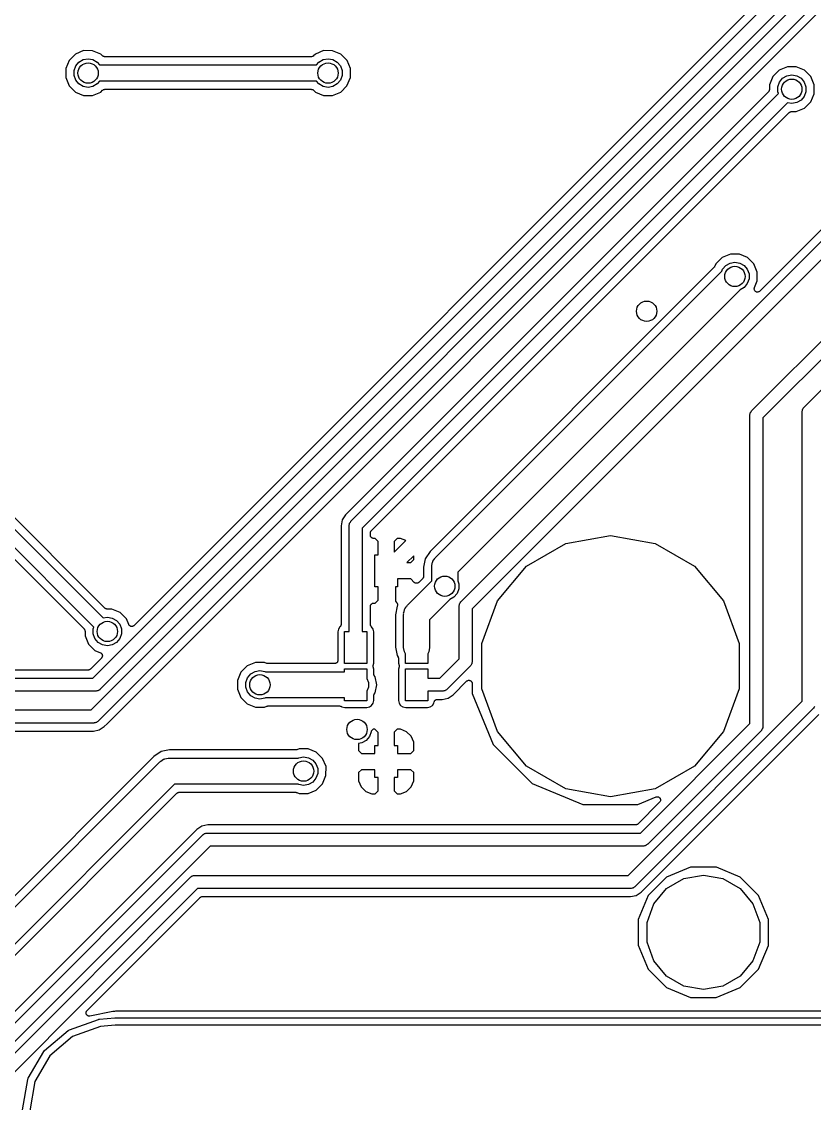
# Model space of a CAD drawing. Extents: x 51 to 137, y -158 to -25.
# Drawn here: x 99.14 to 123.9, y -125.26 to -91.5 of the extents above; entities that cross this region are included whole.
import ezdxf

# ---------------------------------------------------------------- set-up
doc = ezdxf.new("R2010")
doc.units = 0
doc.header["$MEASUREMENT"] = 0
doc.layers.add('BLACK', color=7, linetype='CONTINUOUS')

msp = doc.modelspace()

# ---------------------------------------------------------------- linework, layer by layer
at = {"layer": 'Black'}
for p, q in [((101.368, -111.989), (131.726, -81.6309)), ((132.073, -81.8588), (101.596, -112.336)), ((101.311, -112.981), (125.144, -89.1475)), ((125.372, -89.4944), (101.539, -113.328)), ((101.818, -113.408), (125.448, -89.7782)), ((122.66, -90.338), (102.653, -110.345)), ((130.001, -92.1037), (122.196, -99.9087)), ((101.081, -92.4025), (100.824, -92.5087)), ((101.359, -92.4028), (101.081, -92.4025)), ((101.615, -92.5093), (101.359, -92.4028)), ((108.574, -92.4025), (108.317, -92.5087)), ((108.852, -92.4028), (108.574, -92.4025)), ((109.108, -92.5093), (108.852, -92.4028)), ((112.868, -109.597), (130.285, -92.1791)), ((130.632, -92.407), (113.215, -109.824)), ((100.627, -92.705), (100.521, -92.9616)), ((100.824, -92.5087), (100.627, -92.705)), ((100.833, -92.8781), (100.932, -92.7594)), ((100.932, -92.7594), (101.066, -92.6819)), ((101.066, -92.6819), (101.219, -92.655)), ((101.219, -92.655), (101.372, -92.6819)), ((101.372, -92.6819), (101.506, -92.7594)), ((101.506, -92.7594), (101.579, -92.8472)), ((101.669, -92.5633), (101.615, -92.5093)), ((101.673, -92.5659), (101.669, -92.5633)), ((101.676, -92.5694), (101.673, -92.5659)), ((101.687, -92.576), (101.676, -92.5694)), ((101.698, -92.5836), (101.687, -92.576)), ((101.702, -92.5848), (101.698, -92.5836)), ((101.706, -92.587), (101.702, -92.5848)), ((101.719, -92.5893), (101.706, -92.587)), ((101.732, -92.5928), (101.719, -92.5893)), ((101.737, -92.5924), (101.732, -92.5928)), ((101.741, -92.5932), (101.737, -92.5924)), ((108.19, -92.5932), (101.741, -92.5932)), ((108.195, -92.5924), (108.19, -92.5932)), ((108.199, -92.5928), (108.195, -92.5924)), ((108.212, -92.5893), (108.199, -92.5928)), ((108.225, -92.587), (108.212, -92.5893)), ((108.229, -92.5848), (108.225, -92.587)), ((108.233, -92.5837), (108.229, -92.5848)), ((108.244, -92.576), (108.233, -92.5837)), ((108.255, -92.5694), (108.244, -92.576)), ((108.258, -92.566), (108.255, -92.5694)), ((108.262, -92.5635), (108.258, -92.566)), ((108.317, -92.5087), (108.262, -92.5635)), ((108.352, -92.8472), (108.425, -92.7594)), ((108.425, -92.7594), (108.559, -92.6819)), ((108.559, -92.6819), (108.712, -92.655)), ((108.712, -92.655), (108.865, -92.6819)), ((108.865, -92.6819), (108.999, -92.7594)), ((108.999, -92.7594), (109.098, -92.8781)), ((109.305, -92.706), (109.108, -92.5093)), ((109.411, -92.9628), (109.305, -92.706)), ((100.521, -92.9616), (100.52, -93.2395)), ((100.78, -93.0237), (100.833, -92.8781)), ((100.78, -93.1786), (100.78, -93.0237)), ((100.833, -93.3243), (100.78, -93.1786)), ((101.579, -92.8472), (108.352, -92.8472)), ((109.098, -92.8781), (109.151, -93.0237)), ((109.151, -93.1786), (109.098, -93.3243)), ((109.151, -93.0237), (109.151, -93.1786)), ((109.41, -93.2407), (109.411, -92.9628)), ((122.801, -93.0135), (122.604, -93.2098)), ((123.057, -92.9074), (122.801, -93.0135)), ((123.043, -93.1867), (123.196, -93.1598)), ((123.335, -92.9076), (123.057, -92.9074)), ((123.196, -93.1598), (123.348, -93.1867)), ((123.592, -93.0142), (123.335, -92.9076)), ((123.788, -93.2108), (123.592, -93.0142)), ((100.52, -93.2395), (100.626, -93.4963)), ((100.626, -93.4963), (100.823, -93.693)), ((100.932, -93.443), (100.833, -93.3243)), ((101.066, -93.5204), (100.932, -93.443)), ((101.219, -93.5474), (101.066, -93.5204)), ((101.372, -93.5204), (101.219, -93.5474)), ((101.506, -93.443), (101.372, -93.5204)), ((101.579, -93.3552), (101.506, -93.443)), ((108.352, -93.3552), (101.579, -93.3552)), ((108.425, -93.443), (108.352, -93.3552)), ((108.559, -93.5204), (108.425, -93.443)), ((108.712, -93.5474), (108.559, -93.5204)), ((108.865, -93.5204), (108.712, -93.5474)), ((108.999, -93.443), (108.865, -93.5204)), ((109.098, -93.3243), (108.999, -93.443)), ((109.107, -93.6937), (109.304, -93.4973)), ((109.304, -93.4973), (109.41, -93.2407)), ((122.604, -93.2098), (122.497, -93.4664)), ((122.497, -93.4664), (122.497, -93.6159)), ((122.756, -93.5285), (122.809, -93.3829)), ((122.809, -93.3829), (122.909, -93.2642)), ((122.909, -93.2642), (123.043, -93.1867)), ((123.348, -93.1867), (123.483, -93.2642)), ((123.483, -93.2642), (123.582, -93.3829)), ((123.582, -93.3829), (123.635, -93.5285)), ((123.894, -93.4677), (123.788, -93.2108)), ((123.894, -93.7455), (123.894, -93.4677)), ((100.823, -93.693), (101.079, -93.7995)), ((101.079, -93.7995), (101.357, -93.7998)), ((101.357, -93.7998), (101.614, -93.6937)), ((101.614, -93.6937), (101.669, -93.6389)), ((101.669, -93.6389), (101.673, -93.6363)), ((101.673, -93.6363), (101.676, -93.6329)), ((101.676, -93.6329), (101.687, -93.6263)), ((101.687, -93.6263), (101.698, -93.6186)), ((101.698, -93.6186), (101.702, -93.6175)), ((101.702, -93.6175), (101.706, -93.6153)), ((101.706, -93.6153), (101.719, -93.613)), ((101.719, -93.613), (101.732, -93.6095)), ((101.732, -93.6095), (101.736, -93.6099)), ((101.736, -93.6099), (101.741, -93.6092)), ((101.741, -93.6092), (108.19, -93.6092)), ((108.19, -93.6092), (108.194, -93.6099)), ((108.194, -93.6099), (108.199, -93.6096)), ((108.199, -93.6096), (108.212, -93.613)), ((108.212, -93.613), (108.225, -93.6153)), ((108.225, -93.6153), (108.229, -93.6175)), ((108.229, -93.6175), (108.233, -93.6187)), ((108.233, -93.6187), (108.244, -93.6263)), ((108.244, -93.6263), (108.255, -93.6329)), ((108.255, -93.6329), (108.258, -93.6364)), ((108.258, -93.6364), (108.262, -93.639)), ((108.262, -93.639), (108.316, -93.693)), ((108.316, -93.693), (108.572, -93.7995)), ((108.572, -93.7995), (108.85, -93.7998)), ((108.85, -93.7998), (109.107, -93.6937)), ((122.467, -93.6877), (109.262, -106.893)), ((109.434, -107.08), (122.776, -93.7382)), ((122.47, -93.6841), (122.467, -93.6877)), ((122.473, -93.6812), (122.47, -93.6841)), ((122.48, -93.6697), (122.473, -93.6812)), ((122.488, -93.6588), (122.48, -93.6697)), ((122.489, -93.6545), (122.488, -93.6588)), ((122.491, -93.6507), (122.489, -93.6545)), ((122.493, -93.6376), (122.491, -93.6507)), ((122.497, -93.6247), (122.493, -93.6376)), ((122.497, -93.6159), (122.496, -93.6203)), ((122.496, -93.6203), (122.497, -93.6247)), ((122.756, -93.6835), (122.756, -93.5285)), ((122.776, -93.7382), (122.756, -93.6835)), ((123.582, -93.8291), (123.483, -93.9478)), ((123.635, -93.6835), (123.582, -93.8291)), ((123.635, -93.5285), (123.635, -93.6835)), ((123.788, -94.0022), (123.894, -93.7455)), ((123.061, -94.0284), (109.781, -107.308)), ((123.196, -94.0522), (123.061, -94.0284)), ((123.348, -94.0253), (123.196, -94.0522)), ((123.483, -93.9478), (123.348, -94.0253)), ((123.591, -94.1985), (123.788, -94.0022)), ((110.065, -107.383), (123.114, -94.3342)), ((123.114, -94.3342), (123.118, -94.3317)), ((123.118, -94.3317), (123.121, -94.3282)), ((123.121, -94.3282), (123.132, -94.3216)), ((123.132, -94.3216), (123.143, -94.314)), ((123.143, -94.314), (123.147, -94.3128)), ((123.147, -94.3128), (123.151, -94.3106)), ((123.151, -94.3106), (123.164, -94.3083)), ((123.164, -94.3083), (123.177, -94.3049)), ((123.177, -94.3049), (123.182, -94.3053)), ((123.182, -94.3053), (123.186, -94.3045)), ((123.186, -94.3045), (123.334, -94.3046)), ((123.334, -94.3046), (123.591, -94.1985)), ((123.579, -103.529), (132.329, -94.7787)), ((121.947, -103.636), (128.895, -96.6883)), ((129.179, -96.9785), (122.294, -103.864)), ((121.024, -98.8568), (120.827, -99.0531)), ((121.281, -98.7507), (121.024, -98.8568)), ((121.559, -98.7509), (121.281, -98.7507)), ((121.815, -98.8575), (121.559, -98.7509)), ((122.012, -99.0541), (121.815, -98.8575)), ((120.775, -99.1598), (111.899, -108.036)), ((120.776, -99.158), (120.775, -99.1598)), ((120.778, -99.1567), (120.776, -99.158)), ((120.786, -99.1436), (120.778, -99.1567)), ((120.795, -99.1309), (120.786, -99.1436)), ((120.796, -99.1288), (120.795, -99.1309)), ((120.797, -99.1269), (120.796, -99.1288)), ((120.827, -99.0531), (120.797, -99.1269)), ((121.013, -99.2809), (121.033, -99.2262)), ((121.033, -99.2262), (121.132, -99.1075)), ((121.132, -99.1075), (121.267, -99.03)), ((121.267, -99.03), (121.419, -99.0031)), ((121.419, -99.0031), (121.572, -99.03)), ((121.572, -99.03), (121.706, -99.1075)), ((121.706, -99.1075), (121.806, -99.2262)), ((121.806, -99.2262), (121.859, -99.3718)), ((122.118, -99.311), (122.012, -99.0541)), ((112.071, -108.223), (121.013, -99.2809)), ((121.859, -99.5268), (121.806, -99.6724)), ((121.859, -99.3718), (121.859, -99.5268)), ((122.031, -99.7978), (122.118, -99.5888)), ((122.118, -99.5888), (122.118, -99.311)), ((121.579, -99.8647), (112.765, -108.678)), ((121.706, -99.7911), (121.579, -99.8647)), ((121.806, -99.6724), (121.706, -99.7911)), ((122.023, -99.828), (122.027, -99.813)), ((122.024, -99.8301), (122.023, -99.828)), ((122.023, -99.8323), (122.024, -99.8301)), ((122.025, -99.8477), (122.023, -99.8323)), ((122.026, -99.8631), (122.025, -99.8477)), ((122.027, -99.8651), (122.026, -99.8631)), ((122.027, -99.813), (122.031, -99.7978)), ((122.028, -99.8673), (122.027, -99.8651)), ((122.035, -99.881), (122.028, -99.8673)), ((122.041, -99.8951), (122.035, -99.881)), ((122.043, -99.8966), (122.041, -99.8951)), ((122.044, -99.8986), (122.043, -99.8966)), ((122.055, -99.9091), (122.044, -99.8986)), ((122.066, -99.92), (122.055, -99.9091)), ((122.068, -99.921), (122.066, -99.92)), ((122.07, -99.9225), (122.068, -99.921)), ((122.084, -99.9284), (122.07, -99.9225)), ((122.098, -99.935), (122.084, -99.9284)), ((122.101, -99.9351), (122.098, -99.935)), ((122.103, -99.936), (122.101, -99.9351)), ((122.153, -99.9329), (122.138, -99.9376)), ((122.168, -99.9289), (122.153, -99.9329)), ((122.169, -99.9276), (122.168, -99.9289)), ((122.171, -99.927), (122.169, -99.9276)), ((122.184, -99.9175), (122.171, -99.927)), ((122.196, -99.9087), (122.184, -99.9175)), ((122.118, -99.9367), (122.103, -99.936)), ((122.133, -99.938), (122.118, -99.9367)), ((122.136, -99.9375), (122.133, -99.938)), ((122.138, -99.9376), (122.136, -99.9375)), ((121.922, -103.672), (121.935, -103.649)), ((121.935, -103.649), (121.942, -103.643)), ((121.942, -103.643), (121.947, -103.636)), ((123.52, -103.655), (123.527, -103.63)), ((123.527, -103.63), (123.532, -103.603)), ((123.532, -103.603), (123.536, -103.596)), ((123.536, -103.596), (123.539, -103.587)), ((123.539, -103.587), (123.554, -103.565)), ((123.554, -103.565), (123.567, -103.542)), ((123.567, -103.542), (123.574, -103.537)), ((123.574, -103.537), (123.579, -103.529)), ((121.888, -103.762), (121.895, -103.736)), ((121.889, -103.771), (121.888, -103.762)), ((121.888, -103.78), (121.889, -103.771)), ((121.888, -113.402), (121.888, -103.78)), ((121.895, -103.736), (121.9, -103.71)), ((121.9, -103.71), (121.904, -103.702)), ((121.904, -103.702), (121.907, -103.694)), ((121.907, -103.694), (121.922, -103.672)), ((122.294, -103.864), (122.294, -113.486)), ((123.519, -103.673), (123.521, -103.664)), ((123.519, -112.705), (123.519, -103.673)), ((123.521, -103.664), (123.52, -103.655)), ((97.8583, -106.28), (101.686, -110.108)), ((101.74, -109.802), (98.045, -106.107)), ((101.402, -110.398), (97.6304, -106.627)), ((97.555, -106.91), (101.093, -110.448)), ((109.262, -106.893), (109.157, -107.049)), ((109.157, -107.049), (109.121, -107.234)), ((109.121, -107.234), (109.121, -110.306)), ((109.375, -107.224), (109.376, -107.215)), ((109.375, -110.533), (109.375, -107.224)), ((109.376, -107.206), (109.382, -107.18)), ((109.376, -107.215), (109.376, -107.206)), ((109.382, -107.18), (109.387, -107.154)), ((109.387, -107.154), (109.392, -107.146)), ((109.392, -107.146), (109.394, -107.138)), ((109.394, -107.138), (109.409, -107.116)), ((109.409, -107.116), (109.422, -107.093)), ((109.422, -107.093), (109.429, -107.087)), ((109.429, -107.087), (109.434, -107.08)), ((109.781, -107.308), (109.781, -110.533)), ((110.035, -107.455), (110.036, -107.451)), ((110.035, -107.526), (110.035, -107.455)), ((110.037, -107.535), (110.035, -107.526)), ((110.036, -107.446), (110.039, -107.433)), ((110.036, -107.451), (110.036, -107.446)), ((110.037, -107.544), (110.037, -107.535)), ((110.04, -107.552), (110.037, -107.544)), ((110.039, -107.433), (110.041, -107.42)), ((110.041, -107.561), (110.04, -107.552)), ((110.041, -107.42), (110.044, -107.417)), ((110.046, -107.569), (110.041, -107.561)), ((110.044, -107.417), (110.045, -107.412)), ((110.045, -107.412), (110.052, -107.401)), ((110.049, -107.577), (110.046, -107.569)), ((110.055, -107.584), (110.049, -107.577)), ((110.052, -107.401), (110.059, -107.39)), ((110.059, -107.591), (110.055, -107.584)), ((110.059, -107.39), (110.062, -107.387)), ((110.066, -107.597), (110.059, -107.591)), ((110.062, -107.387), (110.065, -107.383)), ((110.071, -107.604), (110.066, -107.597)), ((110.079, -107.608), (110.071, -107.604)), ((110.086, -107.614), (110.079, -107.608)), ((110.094, -107.617), (110.086, -107.614)), ((110.102, -107.622), (110.094, -107.617)), ((110.111, -107.623), (110.102, -107.622)), ((110.119, -107.626), (110.111, -107.623)), ((110.128, -107.626), (110.119, -107.626)), ((110.137, -107.628), (110.128, -107.626)), ((110.181, -107.628), (110.137, -107.628)), ((110.274, -107.721), (110.181, -107.628)), ((110.875, -107.628), (110.782, -107.721)), ((110.782, -108.058), (111.144, -107.696)), ((110.98, -107.628), (110.875, -107.628)), ((111.144, -107.696), (110.98, -107.628)), ((116.138, -107.78), (117.533, -107.533)), ((117.533, -107.533), (118.928, -107.78)), ((110.274, -108.136), (110.274, -107.721)), ((110.782, -107.721), (110.782, -108.058)), ((111.899, -108.036), (111.75, -108.258)), ((114.911, -108.488), (116.138, -107.78)), ((118.928, -107.78), (120.155, -108.488)), ((110.177, -109.136), (110.177, -108.136)), ((110.177, -108.136), (110.274, -108.136)), ((111.387, -108.172), (111.176, -108.382)), ((111.294, -108.382), (111.387, -108.289)), ((111.387, -108.289), (111.387, -108.172)), ((111.75, -108.258), (111.698, -108.52)), ((111.967, -108.423), (111.977, -108.371)), ((111.977, -108.371), (111.986, -108.355)), ((111.986, -108.355), (111.99, -108.338)), ((111.99, -108.338), (112.021, -108.295)), ((112.021, -108.295), (112.047, -108.249)), ((112.047, -108.249), (112.061, -108.237)), ((112.061, -108.237), (112.071, -108.223)), ((111.176, -108.382), (111.294, -108.382)), ((111.698, -108.52), (111.698, -108.802)), ((111.952, -108.51), (111.955, -108.492)), ((111.952, -108.949), (111.952, -108.51)), ((111.954, -108.474), (111.967, -108.423)), ((111.955, -108.492), (111.954, -108.474)), ((112.765, -108.678), (112.765, -108.949)), ((114, -109.573), (114.911, -108.488)), ((120.155, -108.488), (121.066, -109.573)), ((110.879, -108.89), (110.879, -109.136)), ((111.294, -108.89), (110.879, -108.89)), ((111.191, -109.711), (111.952, -108.949)), ((111.401, -108.997), (111.294, -108.89)), ((111.408, -109.002), (111.401, -108.997)), ((111.414, -109.009), (111.408, -109.002)), ((111.423, -109.013), (111.414, -109.009)), ((111.43, -109.018), (111.423, -109.013)), ((111.438, -109.02), (111.43, -109.018)), ((111.446, -109.024), (111.438, -109.02)), ((111.455, -109.024), (111.446, -109.024)), ((111.464, -109.027), (111.455, -109.024)), ((111.473, -109.026), (111.464, -109.027)), ((111.482, -109.027), (111.473, -109.026)), ((111.49, -109.024), (111.482, -109.027)), ((111.499, -109.024), (111.49, -109.024)), ((111.507, -109.02), (111.499, -109.024)), ((111.516, -109.018), (111.507, -109.02)), ((111.523, -109.013), (111.516, -109.018)), ((111.531, -109.009), (111.523, -109.013)), ((111.537, -109.002), (111.531, -109.009)), ((111.545, -108.997), (111.537, -109.002)), ((111.668, -108.874), (111.545, -108.997)), ((111.671, -108.87), (111.668, -108.874)), ((111.674, -108.867), (111.671, -108.87)), ((111.681, -108.855), (111.674, -108.867)), ((111.689, -108.845), (111.681, -108.855)), ((111.69, -108.84), (111.689, -108.845)), ((111.692, -108.836), (111.69, -108.84)), ((111.694, -108.823), (111.692, -108.836)), ((111.698, -108.811), (111.694, -108.823)), ((111.698, -108.802), (111.697, -108.806)), ((111.697, -108.806), (111.698, -108.811)), ((112.765, -108.949), (112.798, -109.04)), ((112.798, -109.04), (112.798, -109.195)), ((110.274, -109.136), (110.177, -109.136)), ((110.274, -109.552), (110.274, -109.136)), ((110.879, -109.136), (110.817, -109.136)), ((110.817, -109.136), (110.817, -109.587)), ((112.745, -109.34), (112.645, -109.459)), ((112.798, -109.195), (112.745, -109.34)), ((110.037, -109.728), (110.04, -109.72)), ((110.04, -109.72), (110.041, -109.711)), ((110.041, -109.711), (110.046, -109.704)), ((110.046, -109.704), (110.049, -109.695)), ((110.049, -109.695), (110.055, -109.688)), ((110.055, -109.688), (110.059, -109.681)), ((110.059, -109.681), (110.066, -109.675)), ((110.066, -109.675), (110.071, -109.668)), ((110.071, -109.668), (110.079, -109.664)), ((110.079, -109.664), (110.086, -109.658)), ((110.086, -109.658), (110.094, -109.655)), ((110.094, -109.655), (110.102, -109.651)), ((110.102, -109.651), (110.111, -109.649)), ((110.111, -109.649), (110.119, -109.646)), ((110.119, -109.646), (110.128, -109.646)), ((110.128, -109.646), (110.137, -109.644)), ((110.137, -109.644), (110.181, -109.644)), ((110.181, -109.644), (110.274, -109.552)), ((110.817, -109.587), (110.853, -109.623)), ((110.853, -109.623), (110.863, -109.637)), ((110.863, -109.637), (110.873, -109.65)), ((110.873, -109.65), (110.873, -109.651)), ((110.873, -109.651), (110.874, -109.652)), ((110.88, -109.721), (110.873, -109.736)), ((110.874, -109.652), (110.878, -109.668)), ((110.878, -109.668), (110.883, -109.684)), ((110.881, -109.703), (110.88, -109.719)), ((110.88, -109.719), (110.88, -109.72)), ((110.88, -109.72), (110.88, -109.721)), ((110.883, -109.686), (110.881, -109.703)), ((110.883, -109.684), (110.883, -109.685)), ((110.883, -109.685), (110.883, -109.686)), ((111.167, -109.737), (111.18, -109.725)), ((111.18, -109.725), (111.191, -109.711)), ((112.518, -109.533), (111.884, -110.166)), ((112.645, -109.459), (112.518, -109.533)), ((112.809, -109.722), (112.816, -109.697)), ((112.81, -109.731), (112.809, -109.722)), ((112.816, -109.697), (112.821, -109.671)), ((112.821, -109.671), (112.825, -109.663)), ((112.825, -109.663), (112.827, -109.654)), ((112.827, -109.654), (112.843, -109.633)), ((112.843, -109.633), (112.856, -109.61)), ((112.856, -109.61), (112.863, -109.604)), ((112.863, -109.604), (112.868, -109.597)), ((113.515, -110.905), (114, -109.573)), ((121.066, -109.573), (121.551, -110.905)), ((101.743, -109.804), (101.74, -109.802)), ((101.746, -109.808), (101.743, -109.804)), ((101.758, -109.814), (101.746, -109.808)), ((101.768, -109.822), (101.758, -109.814)), ((101.773, -109.823), (101.768, -109.822)), ((101.777, -109.825), (101.773, -109.823)), ((101.79, -109.828), (101.777, -109.825)), ((101.802, -109.831), (101.79, -109.828)), ((101.807, -109.831), (101.802, -109.831)), ((101.811, -109.832), (101.807, -109.831)), ((101.961, -109.832), (101.811, -109.832)), ((102.217, -109.938), (101.961, -109.832)), ((102.414, -110.135), (102.217, -109.938)), ((110.035, -109.746), (110.037, -109.737)), ((110.035, -110.306), (110.035, -109.746)), ((110.037, -109.737), (110.037, -109.728)), ((110.871, -109.741), (110.818, -110.008)), ((110.818, -110.008), (110.818, -111.021)), ((110.873, -109.736), (110.871, -109.741)), ((111.072, -109.998), (111.075, -109.98)), ((111.072, -111.031), (111.072, -109.998)), ((111.073, -109.962), (111.087, -109.911)), ((111.075, -109.98), (111.073, -109.962)), ((111.087, -109.911), (111.096, -109.859)), ((111.096, -109.859), (111.105, -109.843)), ((111.105, -109.843), (111.11, -109.826)), ((111.11, -109.826), (111.14, -109.783)), ((111.14, -109.783), (111.167, -109.737)), ((112.808, -109.74), (112.81, -109.731)), ((112.808, -111.382), (112.808, -109.74)), ((113.215, -109.824), (113.215, -111.467)), ((101.382, -110.453), (101.402, -110.398)), ((101.686, -110.108), (101.821, -110.084)), ((101.821, -110.084), (101.974, -110.111)), ((101.974, -110.111), (102.108, -110.188)), ((102.108, -110.188), (102.208, -110.307)), ((102.208, -110.307), (102.261, -110.453)), ((102.487, -110.312), (102.414, -110.135)), ((102.493, -110.322), (102.487, -110.312)), ((102.498, -110.332), (102.493, -110.322)), ((102.502, -110.336), (102.498, -110.332)), ((102.506, -110.342), (102.502, -110.336)), ((102.515, -110.349), (102.506, -110.342)), ((102.523, -110.357), (102.515, -110.349)), ((102.529, -110.359), (102.523, -110.357)), ((102.534, -110.364), (102.529, -110.359)), ((102.544, -110.367), (102.534, -110.364)), ((102.555, -110.372), (102.544, -110.367)), ((102.561, -110.372), (102.555, -110.372)), ((102.568, -110.374), (102.561, -110.372)), ((102.579, -110.374), (102.568, -110.374)), ((102.59, -110.375), (102.579, -110.374)), ((102.596, -110.373), (102.59, -110.375)), ((102.603, -110.373), (102.596, -110.373)), ((102.613, -110.368), (102.603, -110.373)), ((102.624, -110.366), (102.613, -110.368)), ((102.629, -110.362), (102.624, -110.366)), ((102.635, -110.359), (102.629, -110.362)), ((102.644, -110.352), (102.635, -110.359)), ((102.653, -110.345), (102.644, -110.352)), ((109.086, -110.381), (109.036, -110.454)), ((109.097, -110.371), (109.086, -110.381)), ((109.086, -110.381), (109.086, -110.381)), ((109.099, -110.369), (109.097, -110.371)), ((109.101, -110.367), (109.099, -110.369)), ((109.107, -110.353), (109.101, -110.367)), ((109.115, -110.341), (109.107, -110.353)), ((109.117, -110.335), (109.115, -110.338)), ((109.115, -110.338), (109.115, -110.341)), ((109.118, -110.32), (109.117, -110.335)), ((109.121, -110.306), (109.118, -110.32)), ((110.038, -110.32), (110.035, -110.306)), ((110.039, -110.334), (110.038, -110.32)), ((110.041, -110.338), (110.039, -110.334)), ((110.041, -110.341), (110.041, -110.338)), ((110.048, -110.353), (110.041, -110.341)), ((110.055, -110.366), (110.048, -110.353)), ((110.057, -110.369), (110.055, -110.366)), ((110.059, -110.372), (110.057, -110.369)), ((110.07, -110.381), (110.059, -110.372)), ((110.074, -110.385), (110.07, -110.381)), ((110.121, -110.456), (110.074, -110.385)), ((111.884, -110.166), (111.884, -111.031)), ((101.093, -110.448), (101.096, -110.452)), ((101.096, -110.452), (101.099, -110.455)), ((101.099, -110.455), (101.106, -110.466)), ((101.106, -110.466), (101.113, -110.477)), ((101.113, -110.477), (101.114, -110.482)), ((101.114, -110.482), (101.117, -110.486)), ((101.117, -110.486), (101.119, -110.499)), ((101.119, -110.499), (101.122, -110.511)), ((101.122, -110.511), (101.122, -110.516)), ((101.122, -110.516), (101.123, -110.52)), ((101.123, -110.52), (101.123, -110.668)), ((101.123, -110.668), (101.229, -110.925)), ((101.382, -110.608), (101.382, -110.453)), ((101.435, -110.753), (101.382, -110.608)), ((102.261, -110.608), (102.208, -110.753)), ((102.261, -110.453), (102.261, -110.608)), ((109.036, -110.454), (109.018, -110.544)), ((109.018, -110.544), (109.018, -111.433)), ((109.228, -111.534), (109.228, -110.533)), ((109.228, -110.533), (109.375, -110.533)), ((109.781, -110.533), (109.929, -110.533)), ((109.929, -110.533), (109.929, -111.534)), ((110.138, -110.543), (110.121, -110.456)), ((110.138, -111.524), (110.138, -110.543)), ((101.229, -110.925), (101.425, -111.122)), ((101.534, -110.872), (101.435, -110.753)), ((101.669, -110.949), (101.534, -110.872)), ((101.821, -110.976), (101.669, -110.949)), ((101.974, -110.949), (101.821, -110.976)), ((102.108, -110.872), (101.974, -110.949)), ((102.208, -110.753), (102.108, -110.872)), ((110.818, -111.021), (110.87, -111.283)), ((111.096, -111.17), (111.072, -111.031)), ((111.884, -111.031), (111.86, -111.17)), ((113.515, -112.321), (113.515, -110.905)), ((121.551, -110.905), (121.551, -112.321)), ((101.636, -111.362), (101.293, -111.705)), ((101.425, -111.122), (101.603, -111.196)), ((101.603, -111.196), (101.613, -111.202)), ((101.613, -111.202), (101.623, -111.207)), ((101.623, -111.207), (101.628, -111.211)), ((101.628, -111.211), (101.633, -111.215)), ((101.633, -111.215), (101.64, -111.224)), ((101.643, -111.353), (101.636, -111.362)), ((101.64, -111.224), (101.648, -111.232)), ((101.65, -111.345), (101.643, -111.353)), ((101.648, -111.232), (101.651, -111.238)), ((101.653, -111.338), (101.65, -111.345)), ((101.651, -111.238), (101.655, -111.243)), ((101.657, -111.333), (101.653, -111.338)), ((101.655, -111.243), (101.658, -111.254)), ((101.659, -111.322), (101.657, -111.333)), ((101.658, -111.254), (101.663, -111.264)), ((101.664, -111.312), (101.659, -111.322)), ((101.663, -111.264), (101.663, -111.27)), ((101.663, -111.27), (101.665, -111.277)), ((101.666, -111.299), (101.664, -111.305)), ((101.664, -111.305), (101.664, -111.312)), ((101.665, -111.277), (101.665, -111.288)), ((101.665, -111.288), (101.666, -111.299)), ((110.87, -111.283), (110.901, -111.33)), ((110.901, -111.33), (110.906, -111.341)), ((110.906, -111.341), (110.912, -111.352)), ((110.912, -111.352), (110.913, -111.357)), ((110.913, -111.357), (110.915, -111.362)), ((110.915, -111.362), (110.916, -111.374)), ((110.916, -111.374), (110.918, -111.386)), ((110.918, -111.386), (110.918, -111.524)), ((111.127, -111.224), (111.096, -111.17)), ((111.127, -111.534), (111.127, -111.224)), ((111.86, -111.17), (111.828, -111.224)), ((111.828, -111.224), (111.828, -111.534)), ((112.202, -111.989), (112.808, -111.382)), ((101.221, -111.735), (78.2723, -111.735)), ((101.225, -111.734), (101.221, -111.735)), ((101.23, -111.735), (101.225, -111.734)), ((101.243, -111.731), (101.23, -111.735)), ((101.256, -111.729), (101.243, -111.731)), ((101.26, -111.727), (101.256, -111.729)), ((101.264, -111.725), (101.26, -111.727)), ((101.275, -111.718), (101.264, -111.725)), ((101.286, -111.711), (101.275, -111.718)), ((101.289, -111.708), (101.286, -111.711)), ((101.293, -111.705), (101.289, -111.708)), ((106.191, -111.603), (105.994, -111.799)), ((106.448, -111.496), (106.191, -111.603)), ((106.433, -111.776), (106.586, -111.749)), ((106.726, -111.497), (106.448, -111.496)), ((106.586, -111.749), (106.739, -111.776)), ((106.798, -111.527), (106.726, -111.497)), ((106.801, -111.527), (106.798, -111.527)), ((106.803, -111.529), (106.801, -111.527)), ((106.818, -111.531), (106.803, -111.529)), ((106.833, -111.535), (106.818, -111.531)), ((106.835, -111.534), (106.833, -111.535)), ((106.837, -111.535), (106.835, -111.534)), ((108.917, -111.535), (106.837, -111.535)), ((108.926, -111.533), (108.917, -111.535)), ((108.934, -111.533), (108.926, -111.533)), ((108.943, -111.53), (108.934, -111.533)), ((108.951, -111.529), (108.943, -111.53)), ((108.959, -111.524), (108.951, -111.529)), ((108.968, -111.521), (108.959, -111.524)), ((108.974, -111.515), (108.968, -111.521)), ((108.982, -111.511), (108.974, -111.515)), ((108.988, -111.504), (108.982, -111.511)), ((108.995, -111.498), (108.988, -111.504)), ((108.999, -111.491), (108.995, -111.498)), ((109.005, -111.484), (108.999, -111.491)), ((109.008, -111.476), (109.005, -111.484)), ((109.012, -111.468), (109.008, -111.476)), ((109.014, -111.459), (109.012, -111.468)), ((109.017, -111.451), (109.014, -111.459)), ((109.018, -111.433), (109.017, -111.442)), ((109.017, -111.442), (109.017, -111.451)), ((109.929, -111.534), (109.228, -111.534)), ((109.228, -111.789), (109.228, -111.692)), ((109.228, -111.692), (109.929, -111.692)), ((109.929, -111.692), (109.929, -111.996)), ((110.123, -111.596), (110.124, -111.594)), ((110.124, -111.611), (110.123, -111.596)), ((110.123, -111.627), (110.124, -111.611)), ((110.124, -111.629), (110.123, -111.627)), ((110.124, -111.592), (110.138, -111.524)), ((110.124, -111.594), (110.124, -111.592)), ((110.124, -111.631), (110.124, -111.629)), ((110.138, -111.702), (110.124, -111.631)), ((110.138, -111.844), (110.138, -111.702)), ((110.918, -111.524), (110.932, -111.595)), ((110.932, -111.634), (110.918, -111.702)), ((110.918, -111.702), (110.918, -112.683)), ((110.932, -111.595), (110.932, -111.597)), ((110.932, -111.597), (110.933, -111.599)), ((110.933, -111.599), (110.932, -111.615)), ((110.932, -111.615), (110.933, -111.63)), ((110.933, -111.63), (110.932, -111.632)), ((110.932, -111.632), (110.932, -111.634)), ((111.828, -111.534), (111.127, -111.534)), ((111.127, -112.692), (111.127, -111.692)), ((111.127, -111.692), (111.828, -111.692)), ((111.828, -111.692), (111.828, -111.989)), ((113.155, -111.61), (112.43, -112.336)), ((113.16, -111.603), (113.155, -111.61)), ((113.167, -111.597), (113.16, -111.603)), ((113.18, -111.574), (113.167, -111.597)), ((113.196, -111.552), (113.18, -111.574)), ((113.198, -111.544), (113.196, -111.552)), ((113.202, -111.536), (113.198, -111.544)), ((113.207, -111.51), (113.202, -111.536)), ((113.214, -111.484), (113.207, -111.51)), ((113.215, -111.467), (113.213, -111.475)), ((113.213, -111.475), (113.214, -111.484)), ((77.9729, -111.989), (101.368, -111.989)), ((105.888, -112.056), (105.887, -112.333)), ((105.994, -111.799), (105.888, -112.056)), ((106.147, -112.118), (106.2, -111.972)), ((106.2, -111.972), (106.299, -111.853)), ((106.299, -111.853), (106.433, -111.776)), ((106.739, -111.776), (106.761, -111.789)), ((106.761, -111.789), (109.228, -111.789)), ((109.929, -111.996), (109.975, -112.125)), ((110.14, -111.856), (110.138, -111.844)), ((110.141, -111.868), (110.14, -111.856)), ((110.143, -111.873), (110.141, -111.868)), ((110.144, -111.879), (110.143, -111.873)), ((110.15, -111.889), (110.144, -111.879)), ((110.155, -111.901), (110.15, -111.889)), ((110.183, -111.943), (110.155, -111.901)), ((110.233, -112.195), (110.183, -111.943)), ((111.828, -111.989), (112.202, -111.989)), ((112.616, -112.508), (113.041, -112.084)), ((113.041, -112.084), (113.052, -112.076)), ((113.052, -112.076), (113.062, -112.067)), ((113.062, -112.067), (113.066, -112.066)), ((113.066, -112.066), (113.07, -112.063)), ((113.07, -112.063), (113.083, -112.06)), ((113.083, -112.06), (113.095, -112.055)), ((113.095, -112.055), (113.1, -112.055)), ((113.1, -112.055), (113.104, -112.054)), ((113.104, -112.054), (113.117, -112.055)), ((113.117, -112.055), (113.131, -112.055)), ((113.131, -112.055), (113.135, -112.057)), ((113.135, -112.057), (113.139, -112.057)), ((113.139, -112.057), (113.151, -112.063)), ((113.151, -112.063), (113.164, -112.067)), ((113.164, -112.067), (113.167, -112.07)), ((113.167, -112.07), (113.171, -112.072)), ((113.171, -112.072), (113.181, -112.082)), ((113.181, -112.082), (113.191, -112.09)), ((101.453, -112.395), (77.9729, -112.395)), ((101.461, -112.394), (101.453, -112.395)), ((101.47, -112.395), (101.461, -112.394)), ((101.496, -112.388), (101.47, -112.395)), ((101.522, -112.383), (101.496, -112.388)), ((101.53, -112.379), (101.522, -112.383)), ((101.538, -112.376), (101.53, -112.379)), ((101.56, -112.361), (101.538, -112.376)), ((101.583, -112.348), (101.56, -112.361)), ((101.589, -112.341), (101.583, -112.348)), ((101.596, -112.336), (101.589, -112.341)), ((105.887, -112.333), (105.993, -112.59)), ((106.147, -112.273), (106.147, -112.118)), ((106.2, -112.418), (106.147, -112.273)), ((106.299, -112.537), (106.2, -112.418)), ((109.975, -112.266), (109.929, -112.394)), ((109.929, -112.394), (109.929, -112.692)), ((109.975, -112.125), (109.975, -112.266)), ((110.183, -112.447), (110.233, -112.195)), ((112.286, -112.395), (111.828, -112.395)), ((111.828, -112.395), (111.828, -112.692)), ((112.295, -112.394), (112.286, -112.395)), ((112.304, -112.395), (112.295, -112.394)), ((112.329, -112.388), (112.304, -112.395)), ((112.355, -112.383), (112.329, -112.388)), ((112.363, -112.379), (112.355, -112.383)), ((112.372, -112.376), (112.363, -112.379)), ((112.394, -112.361), (112.372, -112.376)), ((112.417, -112.348), (112.394, -112.361)), ((112.422, -112.341), (112.417, -112.348)), ((112.43, -112.336), (112.422, -112.341)), ((113.191, -112.09), (113.193, -112.094)), ((113.193, -112.094), (113.196, -112.097)), ((113.196, -112.097), (113.202, -112.109)), ((113.202, -112.109), (113.208, -112.121)), ((113.208, -112.121), (113.209, -112.125)), ((113.209, -112.125), (113.211, -112.129)), ((113.211, -112.129), (113.212, -112.142)), ((113.212, -112.142), (113.215, -112.156)), ((113.215, -112.156), (113.214, -112.468)), ((114, -113.653), (113.515, -112.321)), ((121.551, -112.321), (121.066, -113.653)), ((105.993, -112.59), (106.19, -112.787)), ((106.433, -112.614), (106.299, -112.537)), ((106.586, -112.641), (106.433, -112.614)), ((106.739, -112.614), (106.586, -112.641)), ((106.761, -112.602), (106.739, -112.614)), ((109.228, -112.602), (106.761, -112.602)), ((109.228, -112.692), (109.228, -112.602)), ((109.929, -112.692), (109.228, -112.692)), ((110.12, -112.772), (110.138, -112.682)), ((110.138, -112.546), (110.14, -112.534)), ((110.138, -112.682), (110.138, -112.546)), ((110.14, -112.534), (110.141, -112.522)), ((110.141, -112.522), (110.143, -112.517)), ((110.143, -112.517), (110.144, -112.511)), ((110.144, -112.511), (110.15, -112.501)), ((110.15, -112.501), (110.155, -112.49)), ((110.155, -112.49), (110.183, -112.447)), ((110.918, -112.683), (110.935, -112.77)), ((111.828, -112.692), (111.127, -112.692)), ((112.02, -112.772), (112.028, -112.731)), ((112.028, -112.731), (112.034, -112.716)), ((112.034, -112.716), (112.04, -112.7)), ((112.04, -112.699), (112.041, -112.698)), ((112.04, -112.7), (112.04, -112.699)), ((112.041, -112.698), (112.052, -112.686)), ((112.052, -112.686), (112.062, -112.673)), ((112.062, -112.673), (112.063, -112.672)), ((112.063, -112.672), (112.064, -112.672)), ((112.064, -112.672), (112.079, -112.664)), ((112.079, -112.664), (112.093, -112.655)), ((112.093, -112.655), (112.094, -112.655)), ((112.094, -112.655), (112.095, -112.655)), ((112.095, -112.655), (112.111, -112.652)), ((112.111, -112.652), (112.128, -112.649)), ((112.128, -112.649), (112.276, -112.649)), ((112.276, -112.649), (112.46, -112.613)), ((112.46, -112.613), (112.616, -112.508)), ((113.214, -112.468), (113.87, -114.056)), ((118.082, -118.143), (123.519, -112.705)), ((77.1928, -112.981), (101.311, -112.981)), ((106.19, -112.787), (106.446, -112.893)), ((106.446, -112.893), (106.724, -112.894)), ((106.724, -112.894), (106.798, -112.863)), ((106.798, -112.863), (106.8, -112.863)), ((106.8, -112.863), (106.802, -112.862)), ((106.802, -112.862), (106.818, -112.859)), ((106.818, -112.859), (106.833, -112.856)), ((106.833, -112.856), (106.835, -112.856)), ((106.835, -112.856), (106.837, -112.855)), ((106.837, -112.855), (109.075, -112.855)), ((109.075, -112.855), (109.087, -112.858)), ((109.087, -112.858), (109.1, -112.859)), ((109.1, -112.859), (109.104, -112.861)), ((109.104, -112.861), (109.11, -112.862)), ((109.11, -112.862), (109.12, -112.868)), ((109.12, -112.868), (109.132, -112.873)), ((109.132, -112.873), (109.148, -112.884)), ((109.148, -112.884), (109.238, -112.902)), ((109.238, -112.902), (109.919, -112.902)), ((109.919, -112.902), (110.006, -112.885)), ((110.006, -112.885), (110.074, -112.84)), ((110.074, -112.84), (110.12, -112.772)), ((110.935, -112.77), (110.98, -112.838)), ((110.98, -112.838), (111.048, -112.884)), ((111.048, -112.884), (111.138, -112.902)), ((111.138, -112.902), (111.819, -112.902)), ((111.819, -112.902), (111.906, -112.885)), ((111.906, -112.885), (111.974, -112.84)), ((111.974, -112.84), (112.02, -112.772)), ((123.866, -112.933), (118.309, -118.49)), ((123.872, -112.926), (123.866, -112.933)), ((123.878, -112.92), (123.872, -112.926)), ((123.892, -112.897), (123.878, -112.92)), ((123.907, -112.875), (123.892, -112.897)), ((101.395, -113.387), (77.1086, -113.387)), ((101.404, -113.386), (101.395, -113.387)), ((101.413, -113.386), (101.404, -113.386)), ((101.438, -113.38), (101.413, -113.386)), ((101.465, -113.375), (101.438, -113.38)), ((101.472, -113.37), (101.465, -113.375)), ((101.481, -113.368), (101.472, -113.37)), ((101.503, -113.353), (101.481, -113.368)), ((101.526, -113.34), (101.503, -113.353)), ((101.531, -113.333), (101.526, -113.34)), ((101.539, -113.328), (101.531, -113.333)), ((101.725, -113.5), (101.818, -113.408)), ((118.469, -116.821), (121.888, -113.402)), ((119.443, -117.715), (124.039, -113.12)), ((77.5383, -113.641), (101.385, -113.641)), ((101.385, -113.641), (101.569, -113.605)), ((101.569, -113.605), (101.725, -113.5)), ((110.057, -113.666), (110.004, -113.812)), ((110.122, -113.581), (110.057, -113.646)), ((110.057, -113.646), (110.057, -113.666)), ((110.169, -113.581), (110.122, -113.581)), ((110.274, -113.686), (110.169, -113.581)), ((110.274, -114.09), (110.274, -113.686)), ((110.875, -113.581), (110.782, -113.674)), ((110.782, -113.674), (110.782, -114.09)), ((110.98, -113.581), (110.875, -113.581)), ((111.166, -113.659), (110.98, -113.581)), ((111.309, -113.802), (111.166, -113.659)), ((114.911, -114.738), (114, -113.653)), ((122.235, -113.63), (118.696, -117.168)), ((121.066, -113.653), (120.155, -114.738)), ((122.24, -113.623), (122.235, -113.63)), ((122.247, -113.617), (122.24, -113.623)), ((122.26, -113.594), (122.247, -113.617)), ((122.275, -113.572), (122.26, -113.594)), ((122.277, -113.564), (122.275, -113.572)), ((122.282, -113.556), (122.277, -113.564)), ((122.286, -113.53), (122.282, -113.556)), ((122.293, -113.504), (122.286, -113.53)), ((122.294, -113.486), (122.293, -113.495)), ((122.293, -113.495), (122.293, -113.504)), ((109.771, -114.008), (109.669, -114.026)), ((109.669, -114.026), (109.669, -114.243)), ((109.905, -113.931), (109.771, -114.008)), ((110.004, -113.812), (109.905, -113.931)), ((110.177, -114.336), (110.177, -114.09)), ((110.177, -114.09), (110.274, -114.09)), ((110.782, -114.09), (110.879, -114.09)), ((110.879, -114.09), (110.879, -114.336)), ((111.387, -113.988), (111.309, -113.802)), ((111.387, -114.243), (111.387, -113.988)), ((113.87, -114.056), (115.084, -115.271)), ((103.277, -114.428), (94.8792, -122.825)), ((103.499, -114.28), (103.277, -114.428)), ((103.761, -114.227), (103.499, -114.28)), ((107.699, -114.227), (103.761, -114.227)), ((107.701, -114.227), (107.699, -114.227)), ((107.703, -114.227), (107.701, -114.227)), ((107.718, -114.224), (107.703, -114.227)), ((107.734, -114.221), (107.718, -114.224)), ((107.736, -114.22), (107.734, -114.221)), ((107.738, -114.22), (107.736, -114.22)), ((107.812, -114.189), (107.738, -114.22)), ((107.797, -114.469), (107.95, -114.442)), ((108.09, -114.189), (107.812, -114.189)), ((107.95, -114.442), (108.103, -114.469)), ((108.346, -114.296), (108.09, -114.189)), ((108.543, -114.493), (108.346, -114.296)), ((109.669, -114.243), (109.762, -114.336)), ((109.762, -114.336), (110.177, -114.336)), ((110.879, -114.336), (111.294, -114.336)), ((111.294, -114.336), (111.387, -114.243)), ((94.9637, -123.1), (103.463, -114.6)), ((103.463, -114.6), (103.478, -114.59)), ((103.478, -114.59), (103.489, -114.576)), ((103.489, -114.576), (103.535, -114.55)), ((103.535, -114.55), (103.579, -114.519)), ((103.579, -114.519), (103.596, -114.515)), ((103.596, -114.515), (103.612, -114.506)), ((103.612, -114.506), (103.664, -114.497)), ((103.664, -114.497), (103.715, -114.483)), ((103.715, -114.483), (103.733, -114.485)), ((103.733, -114.485), (103.751, -114.481)), ((103.751, -114.481), (107.775, -114.481)), ((107.775, -114.481), (107.797, -114.469)), ((108.103, -114.469), (108.237, -114.546)), ((108.237, -114.546), (108.336, -114.665)), ((108.336, -114.665), (108.389, -114.81)), ((108.649, -114.749), (108.543, -114.493)), ((108.648, -115.027), (108.649, -114.749)), ((116.138, -115.446), (114.911, -114.738)), ((120.155, -114.738), (118.928, -115.446)), ((108.336, -115.111), (108.237, -115.23)), ((108.389, -114.965), (108.336, -115.111)), ((108.389, -114.81), (108.389, -114.965)), ((108.542, -115.284), (108.648, -115.027)), ((109.762, -114.844), (109.669, -114.937)), ((109.669, -114.937), (109.669, -115.191)), ((110.177, -114.844), (109.762, -114.844)), ((110.177, -115.09), (110.177, -114.844)), ((110.274, -115.09), (110.177, -115.09)), ((110.274, -115.505), (110.274, -115.09)), ((110.879, -115.09), (110.782, -115.09)), ((110.782, -115.09), (110.782, -115.505)), ((110.879, -114.844), (110.879, -115.09)), ((111.294, -114.844), (110.879, -114.844)), ((111.387, -114.937), (111.294, -114.844)), ((111.387, -115.191), (111.387, -114.937)), ((103.919, -115.294), (95.5293, -123.684)), ((107.775, -115.294), (103.919, -115.294)), ((107.797, -115.307), (107.775, -115.294)), ((107.95, -115.334), (107.797, -115.307)), ((108.103, -115.307), (107.95, -115.334)), ((108.237, -115.23), (108.103, -115.307)), ((108.345, -115.48), (108.542, -115.284)), ((109.669, -115.191), (109.747, -115.378)), ((109.747, -115.378), (109.89, -115.521)), ((111.166, -115.521), (111.309, -115.378)), ((111.309, -115.378), (111.387, -115.191)), ((115.084, -115.271), (116.67, -115.93)), ((117.533, -115.693), (116.138, -115.446)), ((118.928, -115.446), (117.533, -115.693)), ((95.7675, -123.805), (103.994, -115.578)), ((103.994, -115.578), (103.998, -115.575)), ((103.998, -115.575), (104.001, -115.572)), ((104.001, -115.572), (104.013, -115.565)), ((104.013, -115.565), (104.023, -115.558)), ((104.023, -115.558), (104.028, -115.557)), ((104.028, -115.557), (104.032, -115.554)), ((104.032, -115.554), (104.045, -115.552)), ((104.045, -115.552), (104.057, -115.549)), ((104.057, -115.549), (104.062, -115.549)), ((104.062, -115.549), (104.066, -115.548)), ((104.066, -115.548), (107.699, -115.548)), ((107.699, -115.548), (107.701, -115.549)), ((107.701, -115.549), (107.703, -115.548)), ((107.703, -115.548), (107.718, -115.552)), ((107.718, -115.552), (107.733, -115.554)), ((107.733, -115.554), (107.735, -115.555)), ((107.735, -115.555), (107.738, -115.556)), ((107.738, -115.556), (107.81, -115.586)), ((107.81, -115.586), (108.088, -115.586)), ((108.088, -115.586), (108.345, -115.48)), ((109.89, -115.521), (110.076, -115.598)), ((110.076, -115.598), (110.181, -115.598)), ((110.181, -115.598), (110.274, -115.505)), ((110.782, -115.505), (110.875, -115.598)), ((110.875, -115.598), (110.98, -115.598)), ((110.98, -115.598), (111.166, -115.521)), ((118.388, -115.932), (118.958, -115.696)), ((118.958, -115.696), (118.973, -115.693)), ((118.973, -115.693), (118.988, -115.689)), ((118.988, -115.689), (118.99, -115.689)), ((118.99, -115.689), (118.993, -115.689)), ((118.993, -115.689), (119.008, -115.691)), ((119.008, -115.691), (119.023, -115.692)), ((119.023, -115.692), (119.025, -115.693)), ((119.025, -115.693), (119.028, -115.693)), ((119.028, -115.693), (119.041, -115.7)), ((119.041, -115.7), (119.055, -115.707)), ((119.055, -115.707), (119.057, -115.708)), ((119.057, -115.708), (119.059, -115.71)), ((119.059, -115.71), (119.069, -115.721)), ((119.069, -115.721), (119.08, -115.732)), ((119.08, -115.732), (119.081, -115.734)), ((119.081, -115.734), (119.083, -115.736)), ((119.083, -115.736), (119.089, -115.75)), ((119.089, -115.75), (119.095, -115.764)), ((119.098, -115.803), (119.093, -115.818)), ((119.095, -115.764), (119.095, -115.766)), ((119.095, -115.766), (119.096, -115.768)), ((119.096, -115.768), (119.097, -115.784)), ((119.097, -115.784), (119.098, -115.799)), ((119.098, -115.799), (119.098, -115.801)), ((119.098, -115.801), (119.098, -115.803)), ((116.67, -115.93), (118.388, -115.932)), ((119.069, -115.862), (118.393, -116.538)), ((119.078, -115.849), (119.069, -115.862)), ((119.087, -115.837), (119.078, -115.849)), ((119.088, -115.835), (119.087, -115.837)), ((119.089, -115.833), (119.088, -115.835)), ((119.093, -115.818), (119.089, -115.833)), ((104.614, -116.708), (96.6839, -124.638)), ((104.77, -116.604), (104.614, -116.708)), ((104.954, -116.567), (104.77, -116.604)), ((118.321, -116.567), (104.954, -116.567)), ((118.326, -116.567), (118.321, -116.567)), ((118.33, -116.567), (118.326, -116.567)), ((118.343, -116.564), (118.33, -116.567)), ((118.356, -116.561), (118.343, -116.564)), ((118.36, -116.559), (118.356, -116.561)), ((118.364, -116.558), (118.36, -116.559)), ((118.375, -116.55), (118.364, -116.558)), ((118.387, -116.544), (118.375, -116.55)), ((118.39, -116.54), (118.387, -116.544)), ((118.393, -116.538), (118.39, -116.54)), ((96.8564, -124.825), (104.801, -116.881)), ((104.801, -116.881), (104.808, -116.876)), ((104.808, -116.876), (104.814, -116.869)), ((104.814, -116.869), (104.837, -116.856)), ((104.837, -116.856), (104.858, -116.84)), ((104.858, -116.84), (104.867, -116.838)), ((104.867, -116.838), (104.875, -116.834)), ((104.875, -116.834), (104.901, -116.829)), ((104.901, -116.829), (104.926, -116.822)), ((104.926, -116.822), (104.935, -116.823)), ((104.935, -116.823), (104.944, -116.821)), ((104.944, -116.821), (118.469, -116.821)), ((105.028, -117.228), (97.2033, -125.053)), ((118.553, -117.228), (105.028, -117.228)), ((118.562, -117.226), (118.553, -117.228)), ((118.571, -117.227), (118.562, -117.226)), ((118.596, -117.22), (118.571, -117.227)), ((118.622, -117.216), (118.596, -117.22)), ((118.63, -117.211), (118.622, -117.216)), ((118.639, -117.209), (118.63, -117.211)), ((118.66, -117.194), (118.639, -117.209)), ((118.683, -117.18), (118.66, -117.194)), ((118.689, -117.173), (118.683, -117.18)), ((118.696, -117.168), (118.689, -117.173)), ((118.496, -118.662), (119.443, -117.715)), ((104.45, -118.177), (104.471, -118.162)), ((104.471, -118.162), (104.48, -118.16)), ((104.48, -118.16), (104.488, -118.155)), ((104.488, -118.155), (104.514, -118.151)), ((104.514, -118.151), (104.539, -118.144)), ((104.539, -118.144), (104.548, -118.144)), ((104.548, -118.144), (104.557, -118.143)), ((104.557, -118.143), (118.082, -118.143)), ((120.032, -117.889), (119.284, -118.197)), ((119.824, -118.244), (120.434, -118.136)), ((120.84, -117.889), (120.032, -117.889)), ((120.434, -118.136), (121.044, -118.244)), ((121.587, -118.199), (120.84, -117.889)), ((98.0746, -124.541), (104.414, -118.202)), ((104.414, -118.202), (104.421, -118.197)), ((104.421, -118.197), (104.427, -118.19)), ((104.427, -118.19), (104.45, -118.177)), ((118.296, -118.502), (118.273, -118.515)), ((118.302, -118.495), (118.296, -118.502)), ((118.309, -118.49), (118.302, -118.495)), ((119.284, -118.197), (118.712, -118.768)), ((119.287, -118.554), (119.824, -118.244)), ((121.044, -118.244), (121.581, -118.554)), ((122.158, -118.771), (121.587, -118.199)), ((104.641, -118.549), (98.4215, -124.769)), ((101.186, -122.364), (104.717, -118.833)), ((118.166, -118.549), (104.641, -118.549)), ((104.717, -118.833), (104.72, -118.83)), ((104.72, -118.83), (104.723, -118.827)), ((104.723, -118.827), (104.735, -118.82)), ((104.735, -118.82), (104.746, -118.813)), ((104.746, -118.813), (104.75, -118.812)), ((104.75, -118.812), (104.754, -118.809)), ((104.754, -118.809), (104.767, -118.807)), ((104.767, -118.807), (104.78, -118.804)), ((104.78, -118.804), (104.784, -118.804)), ((104.784, -118.804), (104.789, -118.803)), ((104.789, -118.803), (118.156, -118.803)), ((118.156, -118.803), (118.34, -118.767)), ((118.175, -118.548), (118.166, -118.549)), ((118.184, -118.549), (118.175, -118.548)), ((118.209, -118.542), (118.184, -118.549)), ((118.235, -118.537), (118.209, -118.542)), ((118.243, -118.533), (118.235, -118.537)), ((118.252, -118.53), (118.243, -118.533)), ((118.273, -118.515), (118.252, -118.53)), ((118.34, -118.767), (118.496, -118.662)), ((118.712, -118.768), (118.402, -119.515)), ((118.888, -119.029), (119.287, -118.554)), ((121.581, -118.554), (121.98, -119.029)), ((122.466, -119.519), (122.158, -118.771)), ((118.676, -119.611), (118.888, -119.029)), ((121.98, -119.029), (122.192, -119.611)), ((118.402, -119.515), (118.402, -120.323)), ((118.676, -120.231), (118.676, -119.611)), ((122.192, -119.611), (122.192, -120.231)), ((122.466, -120.327), (122.466, -119.519)), ((118.402, -120.323), (118.71, -121.071)), ((118.888, -120.813), (118.676, -120.231)), ((122.192, -120.231), (121.98, -120.813)), ((122.156, -121.074), (122.466, -120.327)), ((119.287, -121.288), (118.888, -120.813)), ((121.98, -120.813), (121.581, -121.288)), ((118.71, -121.071), (119.281, -121.643)), ((121.584, -121.645), (122.156, -121.074)), ((119.824, -121.598), (119.287, -121.288)), ((121.581, -121.288), (121.044, -121.598)), ((119.281, -121.643), (120.028, -121.953)), ((120.434, -121.706), (119.824, -121.598)), ((121.044, -121.598), (120.434, -121.706)), ((120.836, -121.953), (121.584, -121.645)), ((120.028, -121.953), (120.836, -121.953)), ((101.157, -122.427), (101.16, -122.415)), ((101.157, -122.432), (101.157, -122.427)), ((101.157, -122.438), (101.157, -122.432)), ((101.159, -122.45), (101.157, -122.438)), ((101.16, -122.462), (101.159, -122.45)), ((101.16, -122.415), (101.162, -122.403)), ((101.162, -122.467), (101.16, -122.462)), ((101.162, -122.403), (101.165, -122.398)), ((101.163, -122.472), (101.162, -122.467)), ((101.17, -122.483), (101.163, -122.472)), ((101.165, -122.398), (101.166, -122.393)), ((101.166, -122.393), (101.173, -122.383)), ((101.175, -122.494), (101.17, -122.483)), ((101.173, -122.383), (101.179, -122.372)), ((101.179, -122.498), (101.175, -122.494)), ((101.179, -122.372), (101.183, -122.368)), ((101.182, -122.502), (101.179, -122.498)), ((101.191, -122.51), (101.182, -122.502)), ((101.183, -122.368), (101.186, -122.364)), ((101.2, -122.519), (101.191, -122.51)), ((101.205, -122.521), (101.2, -122.519)), ((101.209, -122.525), (101.205, -122.521)), ((101.221, -122.528), (101.209, -122.525)), ((101.232, -122.534), (101.221, -122.528)), ((101.237, -122.534), (101.232, -122.534)), ((101.243, -122.536), (101.237, -122.534)), ((101.255, -122.536), (101.243, -122.536)), ((101.267, -122.537), (101.255, -122.536)), ((101.272, -122.535), (101.267, -122.537)), ((101.278, -122.535), (101.272, -122.535)), ((101.993, -122.393), (101.278, -122.535)), ((102.024, -122.393), (101.993, -122.393)), ((102.034, -122.391), (102.024, -122.393)), ((102.044, -122.391), (102.034, -122.391)), ((102.075, -122.385), (102.044, -122.391)), ((133.578, -122.385), (102.075, -122.385)), ((100.635, -122.968), (101.543, -122.637)), ((101.607, -122.857), (100.732, -123.175)), ((101.543, -122.637), (101.557, -122.635)), ((101.557, -122.635), (101.572, -122.631)), ((101.572, -122.631), (102.055, -122.588)), ((102.07, -122.817), (101.607, -122.857)), ((102.055, -122.588), (102.06, -122.589)), ((102.06, -122.589), (102.065, -122.588)), ((102.065, -122.588), (133.614, -122.588)), ((133.619, -122.817), (102.07, -122.817)), ((99.8607, -123.608), (100.601, -122.987)), ((100.732, -123.175), (100.023, -123.77)), ((100.601, -122.987), (100.635, -122.968)), ((99.3523, -124.475), (99.8352, -123.639)), ((100.023, -123.77), (99.5603, -124.572)), ((99.8352, -123.639), (99.8607, -123.608)), ((99.171, -125.464), (99.3387, -124.513)), ((99.3387, -124.513), (99.3523, -124.475)), ((99.3387, -124.513), (99.3387, -124.513)), ((99.5603, -124.572), (99.3978, -125.494))]:
    msp.add_line(p, q, dxfattribs=at)
for centre in [(101.219, -93.1012), (108.712, -93.1012), (123.196, -93.606), (121.419, -99.4493), (118.663, -100.537), (112.359, -109.117), (101.821, -110.53), (106.586, -112.195), (109.618, -113.589), (107.95, -114.888)]:
    msp.add_circle(centre, 0.3175, dxfattribs=at)

doc.saveas('drawing.dxf')
